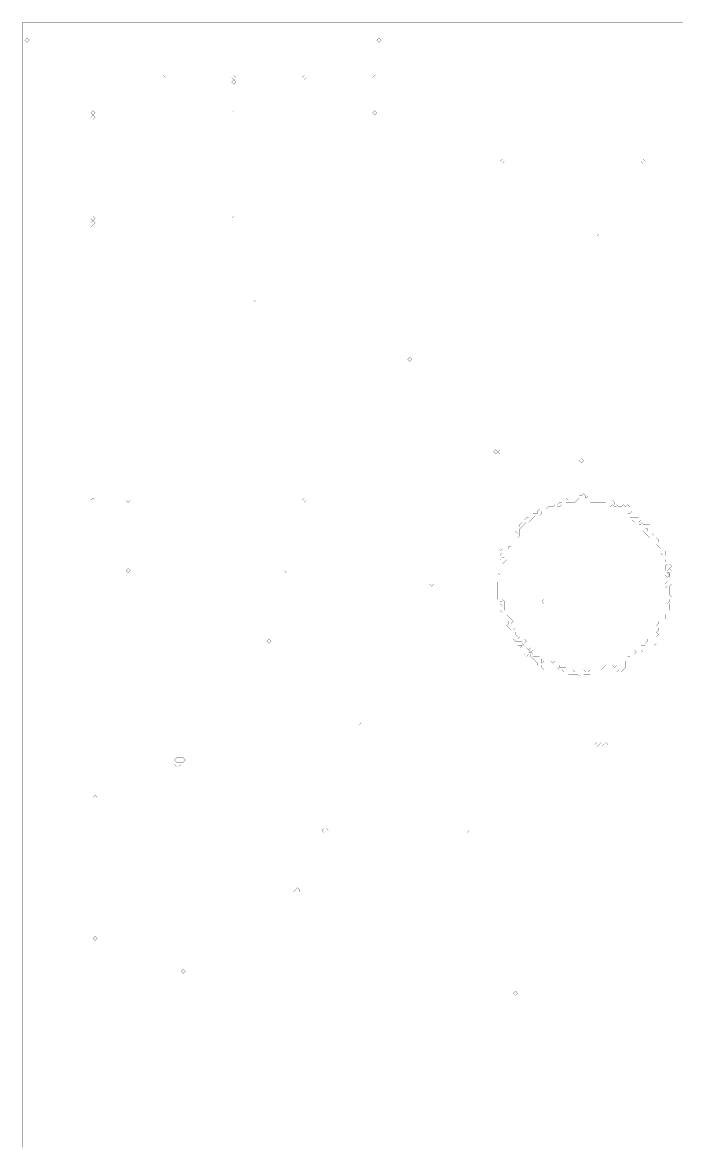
# Model space of a CAD drawing. Header units: metres. Extents: x 0 to 4947, y -4947 to 0.
# Drawn here: x 0 to 2894, y -4947 to 0 of the extents above; entities that cross this region are included whole.
import ezdxf

# ---------------------------------------------------------------- set-up
doc = ezdxf.new("R2010")
doc.units = ezdxf.units.M
doc.layers.add('conductor', color=1, linetype='Continuous')
doc.layers.add('substrate', color=5, linetype='Continuous')

msp = doc.modelspace()

# ---------------------------------------------------------------- linework, layer by layer
at = {"layer": 'conductor', "const_width": 0.5}
for points in [[(2526.4, -929.2)], [(2449, -2090.8), (2439.3, -2100.5), (2429.6, -2110.2), (2419.9, -2110.2), (2410.2, -2110.2), (2400.6, -2110.2), (2390.9, -2110.2), (2381.2, -2119.9), (2371.5, -2119.9), (2361.8, -2129.5), (2352.2, -2129.5), (2342.5, -2139.2), (2332.8, -2139.2), (2323.1, -2139.2), (2313.4, -2139.2), (2303.8, -2148.9), (2294.1, -2148.9), (2284.4, -2148.9), (2284.4, -2158.6), (2274.7, -2168.2), (2265, -2168.2), (2255.4, -2168.2), (2245.7, -2177.9), (2236, -2187.6), (2226.3, -2197.3), (2216.6, -2197.3), (2207, -2207), (2197.3, -2216.6), (2187.6, -2226.3), (2187.6, -2236), (2187.6, -2245.7), (2187.6, -2255.4), (2177.9, -2265), (2177.9, -2274.7), (2168.2, -2284.4), (2158.6, -2294.1), (2148.9, -2303.8), (2139.2, -2303.8), (2139.2, -2313.4), (2129.5, -2323.1), (2129.5, -2332.8), (2129.5, -2342.5), (2129.5, -2352.2), (2129.5, -2361.8), (2119.9, -2371.5), (2110.2, -2381.2), (2119.9, -2390.9), (2110.2, -2400.6), (2110.2, -2410.2), (2110.2, -2419.9), (2110.2, -2429.6), (2110.2, -2439.3), (2110.2, -2449), (2100.5, -2458.6), (2100.5, -2468.3), (2100.5, -2478), (2100.5, -2487.7), (2100.5, -2497.4), (2100.5, -2507), (2100.5, -2516.7), (2110.2, -2526.4), (2110.2, -2536.1), (2119.9, -2545.8), (2119.9, -2555.4), (2119.9, -2565.1), (2119.9, -2574.8), (2119.9, -2584.5), (2129.5, -2594.2), (2129.5, -2603.8), (2139.2, -2613.5), (2148.9, -2623.2), (2158.6, -2632.9), (2148.9, -2642.6), (2148.9, -2652.2), (2158.6, -2652.2), (2168.2, -2661.9), (2158.6, -2671.6), (2168.2, -2681.3), (2168.2, -2691), (2177.9, -2700.6), (2177.9, -2710.3), (2187.6, -2700.6), (2197.3, -2710.3), (2207, -2710.3), (2216.6, -2720), (2207, -2729.7), (2197.3, -2729.7), (2207, -2739.4), (2207, -2749), (2216.6, -2749), (2226.3, -2758.7), (2226.3, -2768.4), (2236, -2768.4), (2245.7, -2778.1), (2245.7, -2787.8), (2255.4, -2787.8), (2265, -2787.8), (2274.7, -2787.8), (2284.4, -2797.4), (2284.4, -2807.1), (2284.4, -2816.8), (2294.1, -2807.1), (2303.8, -2807.1), (2313.4, -2807.1), (2323.1, -2807.1), (2332.8, -2816.8), (2342.5, -2807.1), (2352.2, -2816.8), (2361.8, -2826.5), (2361.8, -2836.1), (2371.5, -2836.1), (2381.2, -2836.1), (2390.9, -2836.1), (2400.6, -2845.8), (2410.2, -2845.8), (2419.9, -2845.8), (2429.6, -2855.5), (2439.3, -2855.5), (2449, -2855.5), (2458.6, -2855.5), (2468.3, -2845.8), (2478, -2855.5), (2487.7, -2855.5), (2497.4, -2845.8), (2507, -2845.8), (2516.7, -2845.8), (2526.4, -2845.8), (2536.1, -2845.8), (2545.8, -2845.8), (2555.4, -2836.1), (2565.1, -2826.5), (2574.8, -2826.5), (2584.5, -2826.5), (2594.2, -2826.5), (2603.8, -2836.1), (2613.5, -2826.5), (2623.2, -2826.5), (2632.9, -2826.5), (2632.9, -2816.8), (2642.6, -2807.1), (2652.2, -2797.4), (2661.9, -2787.8), (2671.6, -2787.8), (2681.3, -2778.1), (2691, -2778.1), (2700.6, -2768.4), (2691, -2758.7), (2700.6, -2749), (2710.3, -2749), (2720, -2739.4), (2729.7, -2739.4), (2739.4, -2739.4), (2739.4, -2729.7), (2749, -2720), (2749, -2710.3), (2758.7, -2700.6), (2768.4, -2700.6), (2778.1, -2700.6), (2778.1, -2691), (2778.1, -2681.3), (2787.8, -2671.6), (2787.8, -2661.9), (2787.8, -2652.2), (2797.4, -2642.6), (2797.4, -2632.9), (2807.1, -2623.2), (2816.8, -2613.5), (2816.8, -2603.8), (2816.8, -2594.2), (2816.8, -2584.5), (2826.5, -2574.8), (2836.1, -2565.1), (2836.1, -2555.4), (2845.8, -2545.8), (2845.8, -2536.1), (2836.1, -2526.4), (2836.1, -2516.7), (2836.1, -2507), (2836.1, -2497.4), (2826.5, -2487.7), (2836.1, -2478), (2826.5, -2468.3), (2836.1, -2458.6), (2836.1, -2449), (2845.8, -2439.3), (2845.8, -2429.6), (2845.8, -2419.9), (2836.1, -2419.9), (2826.5, -2410.2), (2826.5, -2400.6), (2826.5, -2390.9), (2836.1, -2381.2), (2826.5, -2371.5), (2826.5, -2361.8), (2816.8, -2352.2), (2816.8, -2342.5), (2807.1, -2332.8), (2807.1, -2323.1), (2807.1, -2313.4), (2797.4, -2303.8), (2787.8, -2294.1), (2787.8, -2284.4), (2778.1, -2274.7), (2768.4, -2265), (2758.7, -2265), (2749, -2255.4), (2739.4, -2245.7), (2749, -2236), (2749, -2226.3), (2739.4, -2226.3), (2729.7, -2216.6), (2720, -2207), (2710.3, -2207), (2700.6, -2197.3), (2691, -2197.3), (2681.3, -2187.6), (2671.6, -2187.6), (2661.9, -2177.9), (2671.6, -2168.2), (2661.9, -2168.2), (2652.2, -2168.2), (2642.6, -2158.6), (2642.6, -2148.9), (2642.6, -2139.2), (2642.6, -2129.5), (2632.9, -2139.2), (2623.2, -2139.2), (2613.5, -2129.5), (2603.8, -2129.5), (2594.2, -2119.9), (2594.2, -2110.2), (2594.2, -2119.9), (2584.5, -2129.5), (2574.8, -2119.9), (2565.1, -2110.2), (2555.4, -2110.2), (2545.8, -2110.2), (2536.1, -2110.2), (2526.4, -2110.2), (2516.7, -2110.2), (2507, -2110.2), (2497.4, -2110.2), (2487.7, -2100.5), (2478, -2100.5), (2468.3, -2100.5), (2458.6, -2090.8)], [(2661.9, -2129.5)], [(2661.9, -2148.9), (2671.6, -2148.9)], [(2729.7, -2236), (2739.4, -2226.3), (2749, -2236), (2739.4, -2245.7)], [(2826.5, -2429.6), (2836.1, -2419.9), (2845.8, -2429.6), (2836.1, -2439.3)], [(2284.4, -2545.8), (2294.1, -2536.1), (2303.8, -2545.8), (2294.1, -2555.4)], [(2177.9, -2729.7)], [(2226.3, -2758.7), (2236, -2749), (2245.7, -2758.7), (2236, -2768.4)], [(687.3, -3262.1)]]:
    msp.add_lwpolyline(points, close=True, dxfattribs=at)
at = {"layer": 'substrate', "const_width": 0.5}
msp.add_lwpolyline([(2903.9, 0), (2894.2, 0), (2884.5, 0), (2874.9, 0), (2865.2, 0), (2855.5, 0), (2845.8, 0), (2836.1, 0), (2826.5, 0), (2816.8, 0), (2807.1, 0), (2797.4, 0), (2787.8, 0), (2778.1, 0), (2768.4, 0), (2758.7, 0), (2749, 0), (2739.4, 0), (2729.7, 0), (2720, 0), (2710.3, 0), (2700.6, 0), (2691, 0), (2681.3, 0), (2671.6, 0), (2661.9, 0), (2652.2, 0), (2642.6, 0), (2632.9, 0), (2623.2, 0), (2613.5, 0), (2603.8, 0), (2594.2, 0), (2584.5, 0), (2574.8, 0), (2565.1, 0), (2555.4, 0), (2545.8, 0), (2536.1, 0), (2526.4, 0), (2516.7, 0), (2507, 0), (2497.4, 0), (2487.7, 0), (2478, 0), (2468.3, 0), (2458.6, 0), (2449, 0), (2439.3, 0), (2429.6, 0), (2419.9, 0), (2410.2, 0), (2400.6, 0), (2390.9, 0), (2381.2, 0), (2371.5, 0), (2361.8, 0), (2352.2, 0), (2342.5, 0), (2332.8, 0), (2323.1, 0), (2313.4, 0), (2303.8, 0), (2294.1, 0), (2284.4, 0), (2274.7, 0), (2265, 0), (2255.4, 0), (2245.7, 0), (2236, 0), (2226.3, 0), (2216.6, 0), (2207, 0), (2197.3, 0), (2187.6, 0), (2177.9, 0), (2168.2, 0), (2158.6, 0), (2148.9, 0), (2139.2, 0), (2129.5, 0), (2119.9, 0), (2110.2, 0), (2100.5, 0), (2090.8, 0), (2081.1, 0), (2071.5, 0), (2061.8, 0), (2052.1, 0), (2042.4, 0), (2032.7, 0), (2023.1, 0), (2013.4, 0), (2003.7, 0), (1994, 0), (1984.3, 0), (1974.7, 0), (1965, 0), (1955.3, 0), (1945.6, 0), (1935.9, 0), (1926.3, 0), (1916.6, 0), (1906.9, 0), (1897.2, 0), (1887.5, 0), (1877.9, 0), (1868.2, 0), (1858.5, 0), (1848.8, 0), (1839.1, 0), (1829.5, 0), (1819.8, 0), (1810.1, 0), (1800.4, 0), (1790.7, 0), (1781.1, 0), (1771.4, 0), (1761.7, 0), (1752, 0), (1742.3, 0), (1732.7, 0), (1723, 0), (1713.3, 0), (1703.6, 0), (1693.9, 0), (1684.3, 0), (1674.6, 0), (1664.9, 0), (1655.2, 0), (1645.5, 0), (1635.9, 0), (1626.2, 0), (1616.5, 0), (1606.8, 0), (1597.1, 0), (1587.5, 0), (1577.8, 0), (1568.1, 0), (1558.4, 0), (1548.8, 0), (1539.1, 0), (1529.4, 0), (1519.7, 0), (1510, 0), (1500.4, 0), (1490.7, 0), (1481, 0), (1471.3, 0), (1461.6, 0), (1452, 0), (1442.3, 0), (1432.6, 0), (1422.9, 0), (1413.2, 0), (1403.6, 0), (1393.9, 0), (1384.2, 0), (1374.5, 0), (1364.8, 0), (1355.2, 0), (1345.5, 0), (1335.8, 0), (1326.1, 0), (1316.4, 0), (1306.8, 0), (1297.1, 0), (1287.4, 0), (1277.7, 0), (1268, 0), (1258.4, 0), (1248.7, 0), (1239, 0), (1229.3, 0), (1219.6, 0), (1210, 0), (1200.3, 0), (1190.6, 0), (1180.9, 0), (1171.2, 0), (1161.6, 0), (1151.9, 0), (1142.2, 0), (1132.5, 0), (1122.8, 0), (1113.2, 0), (1103.5, 0), (1093.8, 0), (1084.1, 0), (1074.4, 0), (1064.8, 0), (1055.1, 0), (1045.4, 0), (1035.7, 0), (1026, 0), (1016.4, 0), (1006.7, 0), (997, 0), (987.3, 0), (977.6, 0), (968, 0), (958.3, 0), (948.6, 0), (938.9, 0), (929.2, 0), (919.6, 0), (909.9, 0), (900.2, 0), (890.5, 0), (880.9, 0), (871.2, 0), (861.5, 0), (851.8, 0), (842.1, 0), (832.5, 0), (822.8, 0), (813.1, 0), (803.4, 0), (793.7, 0), (784.1, 0), (774.4, 0), (764.7, 0), (755, 0), (745.3, 0), (735.7, 0), (726, 0), (716.3, 0), (706.6, 0), (696.9, 0), (687.3, 0), (677.6, 0), (667.9, 0), (658.2, 0), (648.5, 0), (638.9, 0), (629.2, 0), (619.5, 0), (609.8, 0), (600.1, 0), (590.5, 0), (580.8, 0), (571.1, 0), (561.4, 0), (551.7, 0), (542.1, 0), (532.4, 0), (522.7, 0), (513, 0), (503.3, 0), (493.7, 0), (484, 0), (474.3, 0), (464.6, 0), (454.9, 0), (445.3, 0), (435.6, 0), (425.9, 0), (416.2, 0), (406.5, 0), (396.9, 0), (387.2, 0), (377.5, 0), (367.8, 0), (358.1, 0), (348.5, 0), (338.8, 0), (329.1, 0), (319.4, 0), (309.8, 0), (300.1, 0), (290.4, 0), (280.7, 0), (271, 0), (261.4, 0), (251.7, 0), (242, 0), (232.3, 0), (222.6, 0), (213, 0), (203.3, 0), (193.6, 0), (183.9, 0), (174.2, 0), (164.6, 0), (154.9, 0), (145.2, 0), (135.5, 0), (125.8, 0), (116.2, 0), (106.5, 0), (96.8, 0), (87.1, 0), (77.4, 0), (67.8, 0), (58.1, 0), (48.4, 0), (38.7, 0), (29, 0), (19.4, 0), (9.7, 0), (0, 0), (0, -9.7), (0, -19.4), (0, -29), (0, -38.7), (0, -48.4), (0, -58.1), (0, -67.8), (0, -77.4), (0, -87.1), (0, -96.8), (0, -106.5), (0, -116.2), (0, -125.8), (0, -135.5), (0, -145.2), (0, -154.9), (0, -164.6), (0, -174.2), (0, -183.9), (0, -193.6), (0, -203.3), (0, -213), (0, -222.6), (0, -232.3), (0, -242), (0, -251.7), (0, -261.4), (0, -271), (0, -280.7), (0, -290.4), (0, -300.1), (0, -309.8), (0, -319.4), (0, -329.1), (0, -338.8), (0, -348.5), (0, -358.1), (0, -367.8), (0, -377.5), (0, -387.2), (0, -396.9), (0, -406.5), (0, -416.2), (0, -425.9), (0, -435.6), (0, -445.3), (0, -454.9), (0, -464.6), (0, -474.3), (0, -484), (0, -493.7), (0, -503.3), (0, -513), (0, -522.7), (0, -532.4), (0, -542.1), (0, -551.7), (0, -561.4), (0, -571.1), (0, -580.8), (0, -590.5), (0, -600.1), (0, -609.8), (0, -619.5), (0, -629.2), (0, -638.9), (0, -648.5), (0, -658.2), (0, -667.9), (0, -677.6), (0, -687.3), (0, -696.9), (0, -706.6), (0, -716.3), (0, -726), (0, -735.7), (0, -745.3), (0, -755), (0, -764.7), (0, -774.4), (0, -784.1), (0, -793.7), (0, -803.4), (0, -813.1), (0, -822.8), (0, -832.5), (0, -842.1), (0, -851.8), (0, -861.5), (0, -871.2), (0, -880.9), (0, -890.5), (0, -900.2), (0, -909.9), (0, -919.6), (0, -929.2), (0, -938.9), (0, -948.6), (0, -958.3), (0, -968), (0, -977.6), (0, -987.3), (0, -997), (0, -1006.7), (0, -1016.4), (0, -1026), (0, -1035.7), (0, -1045.4), (0, -1055.1), (0, -1064.8), (0, -1074.4), (0, -1084.1), (0, -1093.8), (0, -1103.5), (0, -1113.2), (0, -1122.8), (0, -1132.5), (0, -1142.2), (0, -1151.9), (0, -1161.6), (0, -1171.2), (0, -1180.9), (0, -1190.6), (0, -1200.3), (0, -1210), (0, -1219.6), (0, -1229.3), (0, -1239), (0, -1248.7), (0, -1258.4), (0, -1268), (0, -1277.7), (0, -1287.4), (0, -1297.1), (0, -1306.8), (0, -1316.4), (0, -1326.1), (0, -1335.8), (0, -1345.5), (0, -1355.2), (0, -1364.8), (0, -1374.5), (0, -1384.2), (0, -1393.9), (0, -1403.6), (0, -1413.2), (0, -1422.9), (0, -1432.6), (0, -1442.3), (0, -1452), (0, -1461.6), (0, -1471.3), (0, -1481), (0, -1490.7), (0, -1500.4), (0, -1510), (0, -1519.7), (0, -1529.4), (0, -1539.1), (0, -1548.8), (0, -1558.4), (0, -1568.1), (0, -1577.8), (0, -1587.5), (0, -1597.1), (0, -1606.8), (0, -1616.5), (0, -1626.2), (0, -1635.9), (0, -1645.5), (0, -1655.2), (0, -1664.9), (0, -1674.6), (0, -1684.3), (0, -1693.9), (0, -1703.6), (0, -1713.3), (0, -1723), (0, -1732.7), (0, -1742.3), (0, -1752), (0, -1761.7), (0, -1771.4), (0, -1781.1), (0, -1790.7), (0, -1800.4), (0, -1810.1), (0, -1819.8), (0, -1829.5), (0, -1839.1), (0, -1848.8), (0, -1858.5), (0, -1868.2), (0, -1877.9), (0, -1887.5), (0, -1897.2), (0, -1906.9), (0, -1916.6), (0, -1926.3), (0, -1935.9), (0, -1945.6), (0, -1955.3), (0, -1965), (0, -1974.7), (0, -1984.3), (0, -1994), (0, -2003.7), (0, -2013.4), (0, -2023.1), (0, -2032.7), (0, -2042.4), (0, -2052.1), (0, -2061.8), (0, -2071.5), (0, -2081.1), (0, -2090.8), (0, -2100.5), (0, -2110.2), (0, -2119.9), (0, -2129.5), (0, -2139.2), (0, -2148.9), (0, -2158.6), (0, -2168.2), (0, -2177.9), (0, -2187.6), (0, -2197.3), (0, -2207), (0, -2216.6), (0, -2226.3), (0, -2236), (0, -2245.7), (0, -2255.4), (0, -2265), (0, -2274.7), (0, -2284.4), (0, -2294.1), (0, -2303.8), (0, -2313.4), (0, -2323.1), (0, -2332.8), (0, -2342.5), (0, -2352.2), (0, -2361.8), (0, -2371.5), (0, -2381.2), (0, -2390.9), (0, -2400.6), (0, -2410.2), (0, -2419.9), (0, -2429.6), (0, -2439.3), (0, -2449), (0, -2458.6), (0, -2468.3), (0, -2478), (0, -2487.7), (0, -2497.4), (0, -2507), (0, -2516.7), (0, -2526.4), (0, -2536.1), (0, -2545.8), (0, -2555.4), (0, -2565.1), (0, -2574.8), (0, -2584.5), (0, -2594.2), (0, -2603.8), (0, -2613.5), (0, -2623.2), (0, -2632.9), (0, -2642.6), (0, -2652.2), (0, -2661.9), (0, -2671.6), (0, -2681.3), (0, -2691), (0, -2700.6), (0, -2710.3), (0, -2720), (0, -2729.7), (0, -2739.4), (0, -2749), (0, -2758.7), (0, -2768.4), (0, -2778.1), (0, -2787.8), (0, -2797.4), (0, -2807.1), (0, -2816.8), (0, -2826.5), (0, -2836.1), (0, -2845.8), (0, -2855.5), (0, -2865.2), (0, -2874.9), (0, -2884.5), (0, -2894.2), (0, -2903.9), (0, -2913.6), (0, -2923.3), (0, -2932.9), (0, -2942.6), (0, -2952.3), (0, -2962), (0, -2971.7), (0, -2981.3), (0, -2991), (0, -3000.7), (0, -3010.4), (0, -3020.1), (0, -3029.7), (0, -3039.4), (0, -3049.1), (0, -3058.8), (0, -3068.5), (0, -3078.1), (0, -3087.8), (0, -3097.5), (0, -3107.2), (0, -3116.9), (0, -3126.5), (0, -3136.2), (0, -3145.9), (0, -3155.6), (0, -3165.3), (0, -3174.9), (0, -3184.6), (0, -3194.3), (0, -3204), (0, -3213.7), (0, -3223.3), (0, -3233), (0, -3242.7), (0, -3252.4), (0, -3262.1), (0, -3271.7), (0, -3281.4), (0, -3291.1), (0, -3300.8), (0, -3310.5), (0, -3320.1), (0, -3329.8), (0, -3339.5), (0, -3349.2), (0, -3358.9), (0, -3368.5), (0, -3378.2), (0, -3387.9), (0, -3397.6), (0, -3407.2), (0, -3416.9), (0, -3426.6), (0, -3436.3), (0, -3446), (0, -3455.6), (0, -3465.3), (0, -3475), (0, -3484.7), (0, -3494.4), (0, -3504), (0, -3513.7), (0, -3523.4), (0, -3533.1), (0, -3542.8), (0, -3552.4), (0, -3562.1), (0, -3571.8), (0, -3581.5), (0, -3591.2), (0, -3600.8), (0, -3610.5), (0, -3620.2), (0, -3629.9), (0, -3639.6), (0, -3649.2), (0, -3658.9), (0, -3668.6), (0, -3678.3), (0, -3688), (0, -3697.6), (0, -3707.3), (0, -3717), (0, -3726.7), (0, -3736.4), (0, -3746), (0, -3755.7), (0, -3765.4), (0, -3775.1), (0, -3784.8), (0, -3794.4), (0, -3804.1), (0, -3813.8), (0, -3823.5), (0, -3833.2), (0, -3842.8), (0, -3852.5), (0, -3862.2), (0, -3871.9), (0, -3881.6), (0, -3891.2), (0, -3900.9), (0, -3910.6), (0, -3920.3), (0, -3930), (0, -3939.6), (0, -3949.3), (0, -3959), (0, -3968.7), (0, -3978.4), (0, -3988), (0, -3997.7), (0, -4007.4), (0, -4017.1), (0, -4026.8), (0, -4036.4), (0, -4046.1), (0, -4055.8), (0, -4065.5), (0, -4075.1), (0, -4084.8), (0, -4094.5), (0, -4104.2), (0, -4113.9), (0, -4123.5), (0, -4133.2), (0, -4142.9), (0, -4152.6), (0, -4162.3), (0, -4171.9), (0, -4181.6), (0, -4191.3), (0, -4201), (0, -4210.7), (0, -4220.3), (0, -4230), (0, -4239.7), (0, -4249.4), (0, -4259.1), (0, -4268.7), (0, -4278.4), (0, -4288.1), (0, -4297.8), (0, -4307.5), (0, -4317.1), (0, -4326.8), (0, -4336.5), (0, -4346.2), (0, -4355.9), (0, -4365.5), (0, -4375.2), (0, -4384.9), (0, -4394.6), (0, -4404.3), (0, -4413.9), (0, -4423.6), (0, -4433.3), (0, -4443), (0, -4452.7), (0, -4462.3), (0, -4472), (0, -4481.7), (0, -4491.4), (0, -4501.1), (0, -4510.7), (0, -4520.4), (0, -4530.1), (0, -4539.8), (0, -4549.5), (0, -4559.1), (0, -4568.8), (0, -4578.5), (0, -4588.2), (0, -4597.9), (0, -4607.5), (0, -4617.2), (0, -4626.9), (0, -4636.6), (0, -4646.2), (0, -4655.9), (0, -4665.6), (0, -4675.3), (0, -4685), (0, -4694.6), (0, -4704.3), (0, -4714), (0, -4723.7), (0, -4733.4), (0, -4743), (0, -4752.7), (0, -4762.4), (0, -4772.1), (0, -4781.8), (0, -4791.4), (0, -4801.1), (0, -4810.8), (0, -4820.5), (0, -4830.2), (0, -4839.8), (0, -4849.5), (0, -4859.2), (0, -4868.9), (0, -4878.6), (0, -4888.2), (0, -4897.9), (0, -4907.6), (0, -4917.3), (0, -4927), (0, -4936.6), (0, -4946.3), (9.7, -4946.3), (19.4, -4946.3), (29, -4946.3), (38.7, -4946.3), (48.4, -4946.3), (58.1, -4946.3), (67.8, -4946.3), (77.4, -4946.3), (87.1, -4946.3), (96.8, -4946.3), (106.5, -4946.3), (116.2, -4946.3), (125.8, -4946.3), (135.5, -4946.3), (145.2, -4946.3), (154.9, -4946.3), (164.6, -4946.3), (174.2, -4946.3), (183.9, -4946.3), (193.6, -4946.3), (203.3, -4946.3), (213, -4946.3), (222.6, -4946.3), (232.3, -4946.3), (242, -4946.3), (251.7, -4946.3), (261.4, -4946.3), (271, -4946.3), (280.7, -4946.3), (290.4, -4946.3), (300.1, -4946.3), (309.8, -4946.3), (319.4, -4946.3), (329.1, -4946.3), (338.8, -4946.3), (348.5, -4946.3), (358.1, -4946.3), (367.8, -4946.3), (377.5, -4946.3), (387.2, -4946.3), (396.9, -4946.3), (406.5, -4946.3), (416.2, -4946.3), (425.9, -4946.3), (435.6, -4946.3), (445.3, -4946.3), (454.9, -4946.3), (464.6, -4946.3), (474.3, -4946.3), (484, -4946.3), (493.7, -4946.3), (503.3, -4946.3), (513, -4946.3), (522.7, -4946.3), (532.4, -4946.3), (542.1, -4946.3), (551.7, -4946.3), (561.4, -4946.3), (571.1, -4946.3), (580.8, -4946.3), (590.5, -4946.3), (600.1, -4946.3), (609.8, -4946.3), (619.5, -4946.3), (629.2, -4946.3), (638.9, -4946.3), (648.5, -4946.3), (658.2, -4946.3), (667.9, -4946.3), (677.6, -4946.3), (687.3, -4946.3), (696.9, -4946.3), (706.6, -4946.3), (716.3, -4946.3), (726, -4946.3), (735.7, -4946.3), (745.3, -4946.3), (755, -4946.3), (764.7, -4946.3), (774.4, -4946.3), (784.1, -4946.3), (793.7, -4946.3), (803.4, -4946.3), (813.1, -4946.3), (822.8, -4946.3), (832.5, -4946.3), (842.1, -4946.3), (851.8, -4946.3), (861.5, -4946.3), (871.2, -4946.3), (880.9, -4946.3), (890.5, -4946.3), (900.2, -4946.3), (909.9, -4946.3), (919.6, -4946.3), (929.2, -4946.3), (938.9, -4946.3), (948.6, -4946.3), (958.3, -4946.3), (968, -4946.3), (977.6, -4946.3), (987.3, -4946.3), (997, -4946.3), (1006.7, -4946.3), (1016.4, -4946.3), (1026, -4946.3), (1035.7, -4946.3), (1045.4, -4946.3), (1055.1, -4946.3), (1064.8, -4946.3), (1074.4, -4946.3), (1084.1, -4946.3), (1093.8, -4946.3), (1103.5, -4946.3), (1113.2, -4946.3), (1122.8, -4946.3), (1132.5, -4946.3), (1142.2, -4946.3), (1151.9, -4946.3), (1161.6, -4946.3), (1171.2, -4946.3), (1180.9, -4946.3), (1190.6, -4946.3), (1200.3, -4946.3), (1210, -4946.3), (1219.6, -4946.3), (1229.3, -4946.3), (1239, -4946.3), (1248.7, -4946.3), (1258.4, -4946.3), (1268, -4946.3), (1277.7, -4946.3), (1287.4, -4946.3), (1297.1, -4946.3), (1306.8, -4946.3), (1316.4, -4946.3), (1326.1, -4946.3), (1335.8, -4946.3), (1345.5, -4946.3), (1355.2, -4946.3), (1364.8, -4946.3), (1374.5, -4946.3), (1384.2, -4946.3), (1393.9, -4946.3), (1403.6, -4946.3), (1413.2, -4946.3), (1422.9, -4946.3), (1432.6, -4946.3), (1442.3, -4946.3), (1452, -4946.3), (1461.6, -4946.3), (1471.3, -4946.3), (1481, -4946.3), (1490.7, -4946.3), (1500.4, -4946.3), (1510, -4946.3), (1519.7, -4946.3), (1529.4, -4946.3), (1539.1, -4946.3), (1548.8, -4946.3), (1558.4, -4946.3), (1568.1, -4946.3), (1577.8, -4946.3), (1587.5, -4946.3), (1597.1, -4946.3), (1606.8, -4946.3), (1616.5, -4946.3), (1626.2, -4946.3), (1635.9, -4946.3), (1645.5, -4946.3), (1655.2, -4946.3), (1664.9, -4946.3), (1674.6, -4946.3), (1684.3, -4946.3), (1693.9, -4946.3), (1703.6, -4946.3), (1713.3, -4946.3), (1723, -4946.3), (1732.7, -4946.3), (1742.3, -4946.3), (1752, -4946.3), (1761.7, -4946.3), (1771.4, -4946.3), (1781.1, -4946.3), (1790.7, -4946.3), (1800.4, -4946.3), (1810.1, -4946.3), (1819.8, -4946.3), (1829.5, -4946.3), (1839.1, -4946.3), (1848.8, -4946.3), (1858.5, -4946.3), (1868.2, -4946.3), (1877.9, -4946.3), (1887.5, -4946.3), (1897.2, -4946.3), (1906.9, -4946.3), (1916.6, -4946.3), (1926.3, -4946.3), (1935.9, -4946.3), (1945.6, -4946.3), (1955.3, -4946.3), (1965, -4946.3), (1974.7, -4946.3), (1984.3, -4946.3), (1994, -4946.3), (2003.7, -4946.3), (2013.4, -4946.3), (2023.1, -4946.3), (2032.7, -4946.3), (2042.4, -4946.3), (2052.1, -4946.3), (2061.8, -4946.3), (2071.5, -4946.3), (2081.1, -4946.3), (2090.8, -4946.3), (2100.5, -4946.3), (2110.2, -4946.3), (2119.9, -4946.3), (2129.5, -4946.3), (2139.2, -4946.3), (2148.9, -4946.3), (2158.6, -4946.3), (2168.2, -4946.3), (2177.9, -4946.3), (2187.6, -4946.3), (2197.3, -4946.3), (2207, -4946.3), (2216.6, -4946.3), (2226.3, -4946.3), (2236, -4946.3), (2245.7, -4946.3), (2255.4, -4946.3), (2265, -4946.3), (2274.7, -4946.3), (2284.4, -4946.3), (2294.1, -4946.3), (2303.8, -4946.3), (2313.4, -4946.3), (2323.1, -4946.3), (2332.8, -4946.3), (2342.5, -4946.3), (2352.2, -4946.3), (2361.8, -4946.3), (2371.5, -4946.3), (2381.2, -4946.3), (2390.9, -4946.3), (2400.6, -4946.3), (2410.2, -4946.3), (2419.9, -4946.3), (2429.6, -4946.3), (2439.3, -4946.3), (2449, -4946.3), (2458.6, -4946.3), (2468.3, -4946.3), (2478, -4946.3), (2487.7, -4946.3), (2497.4, -4946.3), (2507, -4946.3), (2516.7, -4946.3), (2526.4, -4946.3), (2536.1, -4946.3), (2545.8, -4946.3), (2555.4, -4946.3), (2565.1, -4946.3), (2574.8, -4946.3), (2584.5, -4946.3), (2594.2, -4946.3), (2603.8, -4946.3), (2613.5, -4946.3), (2623.2, -4946.3), (2632.9, -4946.3), (2642.6, -4946.3), (2652.2, -4946.3), (2661.9, -4946.3), (2671.6, -4946.3), (2681.3, -4946.3), (2691, -4946.3), (2700.6, -4946.3), (2710.3, -4946.3), (2720, -4946.3), (2729.7, -4946.3), (2739.4, -4946.3), (2749, -4946.3), (2758.7, -4946.3), (2768.4, -4946.3), (2778.1, -4946.3), (2787.8, -4946.3), (2797.4, -4946.3), (2807.1, -4946.3), (2816.8, -4946.3), (2826.5, -4946.3), (2836.1, -4946.3), (2845.8, -4946.3), (2855.5, -4946.3), (2865.2, -4946.3), (2874.9, -4946.3), (2884.5, -4946.3), (2894.2, -4946.3), (2903.9, -4946.3)], dxfattribs=at)
for points in [[(9.7, -77.4), (19.4, -67.8), (29, -77.4), (19.4, -87.1)], [(1558.4, -77.4), (1568.1, -67.8), (1577.8, -77.4), (1568.1, -87.1)], [(609.8, -242), (619.5, -232.3), (629.2, -242), (619.5, -251.7)], [(919.6, -242), (929.2, -232.3), (938.9, -242), (929.2, -251.7)], [(1229.3, -242), (1239, -232.3), (1248.7, -242), (1239, -251.7)], [(1539.1, -242), (1548.8, -232.3), (1558.4, -242), (1548.8, -251.7)], [(919.6, -261.4), (929.2, -251.7), (938.9, -261.4), (929.2, -271)], [(300.1, -396.9), (309.8, -387.2), (319.4, -396.9), (309.8, -406.5)], [(919.6, -396.9), (929.2, -387.2), (938.9, -396.9), (929.2, -406.5)], [(1539.1, -396.9), (1548.8, -387.2), (1558.4, -396.9), (1548.8, -406.5)], [(300.1, -416.2), (309.8, -406.5), (319.4, -416.2), (309.8, -425.9)], [(2100.5, -609.8), (2110.2, -600.1), (2119.9, -609.8), (2110.2, -619.5)], [(2720, -609.8), (2729.7, -600.1), (2739.4, -609.8), (2729.7, -619.5)], [(300.1, -861.5), (309.8, -851.8), (319.4, -861.5), (309.8, -871.2)], [(300.1, -880.9), (309.8, -871.2), (319.4, -880.9), (309.8, -890.5)], [(300.1, -900.2), (309.8, -890.5), (319.4, -900.2), (309.8, -909.9)], [(919.6, -861.5), (929.2, -851.8), (938.9, -861.5), (929.2, -871.2)], [(309.8, -929.2), (319.4, -919.6), (329.1, -929.2), (319.4, -938.9)], [(2516.7, -929.2), (2526.4, -919.6), (2536.1, -929.2), (2526.4, -938.9)], [(1016.4, -1229.3), (1026, -1219.6), (1035.7, -1229.3), (1026, -1239)], [(1693.9, -1481), (1703.6, -1471.3), (1713.3, -1481), (1703.6, -1490.7)], [(454.9, -1790.7), (464.6, -1781.1), (474.3, -1790.7), (464.6, -1800.4)], [(2071.5, -1887.5), (2081.1, -1877.9), (2090.8, -1887.5), (2081.1, -1897.2)], [(2090.8, -1887.5), (2100.5, -1877.9), (2110.2, -1887.5), (2100.5, -1897.2)], [(2449, -1926.3), (2458.6, -1916.6), (2468.3, -1926.3), (2458.6, -1935.9)], [(2458.6, -2081.1), (2468.3, -2071.5), (2478, -2081.1), (2478, -2090.8), (2487.7, -2081.1), (2497.4, -2090.8), (2507, -2090.8), (2516.7, -2100.5), (2526.4, -2100.5), (2536.1, -2100.5), (2545.8, -2100.5), (2555.4, -2100.5), (2565.1, -2100.5), (2574.8, -2100.5), (2584.5, -2100.5), (2594.2, -2100.5), (2603.8, -2110.2), (2603.8, -2119.9), (2613.5, -2119.9), (2623.2, -2129.5), (2632.9, -2129.5), (2642.6, -2119.9), (2652.2, -2129.5), (2661.9, -2119.9), (2671.6, -2129.5), (2671.6, -2139.2), (2681.3, -2148.9), (2671.6, -2158.6), (2661.9, -2158.6), (2671.6, -2158.6), (2681.3, -2168.2), (2671.6, -2177.9), (2681.3, -2177.9), (2691, -2177.9), (2700.6, -2177.9), (2710.3, -2177.9), (2720, -2187.6), (2710.3, -2197.3), (2720, -2197.3), (2729.7, -2207), (2739.4, -2207), (2749, -2207), (2758.7, -2207), (2768.4, -2216.6), (2768.4, -2226.3), (2768.4, -2236), (2768.4, -2245.7), (2778.1, -2255.4), (2778.1, -2265), (2787.8, -2265), (2797.4, -2274.7), (2797.4, -2284.4), (2807.1, -2294.1), (2807.1, -2303.8), (2816.8, -2313.4), (2826.5, -2323.1), (2826.5, -2332.8), (2826.5, -2342.5), (2836.1, -2352.2), (2836.1, -2361.8), (2845.8, -2361.8), (2855.5, -2371.5), (2845.8, -2381.2), (2855.5, -2390.9), (2845.8, -2400.6), (2836.1, -2410.2), (2845.8, -2400.6), (2855.5, -2410.2), (2855.5, -2419.9), (2855.5, -2429.6), (2855.5, -2439.3), (2855.5, -2449), (2845.8, -2458.6), (2855.5, -2468.3), (2845.8, -2478), (2845.8, -2487.7), (2845.8, -2497.4), (2845.8, -2507), (2845.8, -2516.7), (2855.5, -2526.4), (2855.5, -2536.1), (2855.5, -2545.8), (2845.8, -2555.4), (2845.8, -2565.1), (2845.8, -2574.8), (2845.8, -2584.5), (2836.1, -2594.2), (2826.5, -2603.8), (2826.5, -2613.5), (2826.5, -2623.2), (2816.8, -2632.9), (2816.8, -2642.6), (2807.1, -2652.2), (2797.4, -2661.9), (2797.4, -2671.6), (2787.8, -2681.3), (2797.4, -2691), (2787.8, -2700.6), (2787.8, -2710.3), (2787.8, -2720), (2787.8, -2729.7), (2778.1, -2739.4), (2768.4, -2729.7), (2768.4, -2739.4), (2758.7, -2749), (2749, -2749), (2739.4, -2758.7), (2729.7, -2768.4), (2720, -2758.7), (2710.3, -2768.4), (2700.6, -2778.1), (2691, -2787.8), (2681.3, -2797.4), (2671.6, -2797.4), (2671.6, -2807.1), (2661.9, -2816.8), (2652.2, -2807.1), (2652.2, -2816.8), (2652.2, -2826.5), (2652.2, -2836.1), (2642.6, -2845.8), (2632.9, -2855.5), (2623.2, -2845.8), (2613.5, -2855.5), (2603.8, -2855.5), (2594.2, -2845.8), (2584.5, -2845.8), (2574.8, -2845.8), (2565.1, -2845.8), (2555.4, -2845.8), (2545.8, -2855.5), (2536.1, -2855.5), (2526.4, -2855.5), (2516.7, -2865.2), (2507, -2855.5), (2497.4, -2865.2), (2487.7, -2865.2), (2478, -2865.2), (2468.3, -2865.2), (2458.6, -2874.9), (2449, -2874.9), (2439.3, -2865.2), (2429.6, -2865.2), (2419.9, -2865.2), (2410.2, -2865.2), (2400.6, -2865.2), (2390.9, -2855.5), (2390.9, -2845.8), (2381.2, -2855.5), (2371.5, -2845.8), (2361.8, -2845.8), (2352.2, -2836.1), (2352.2, -2826.5), (2342.5, -2826.5), (2332.8, -2826.5), (2323.1, -2816.8), (2313.4, -2826.5), (2303.8, -2816.8), (2303.8, -2826.5), (2303.8, -2836.1), (2294.1, -2845.8), (2284.4, -2836.1), (2284.4, -2826.5), (2274.7, -2836.1), (2265, -2826.5), (2265, -2816.8), (2255.4, -2807.1), (2265, -2797.4), (2255.4, -2807.1), (2245.7, -2797.4), (2236, -2787.8), (2236, -2778.1), (2226.3, -2778.1), (2216.6, -2787.8), (2207, -2778.1), (2207, -2768.4), (2207, -2758.7), (2197.3, -2758.7), (2187.6, -2749), (2197.3, -2739.4), (2187.6, -2739.4), (2177.9, -2739.4), (2168.2, -2729.7), (2177.9, -2720), (2187.6, -2720), (2197.3, -2720), (2187.6, -2720), (2177.9, -2720), (2168.2, -2720), (2158.6, -2710.3), (2168.2, -2700.6), (2158.6, -2700.6), (2148.9, -2691), (2148.9, -2681.3), (2148.9, -2671.6), (2139.2, -2661.9), (2129.5, -2652.2), (2139.2, -2642.6), (2139.2, -2632.9), (2129.5, -2623.2), (2129.5, -2613.5), (2119.9, -2613.5), (2110.2, -2603.8), (2110.2, -2594.2), (2100.5, -2584.5), (2100.5, -2574.8), (2110.2, -2565.1), (2100.5, -2555.4), (2110.2, -2545.8), (2100.5, -2545.8), (2090.8, -2536.1), (2090.8, -2526.4), (2090.8, -2516.7), (2090.8, -2507), (2090.8, -2497.4), (2090.8, -2487.7), (2090.8, -2478), (2090.8, -2468.3), (2090.8, -2458.6), (2100.5, -2449), (2090.8, -2439.3), (2100.5, -2429.6), (2090.8, -2419.9), (2100.5, -2410.2), (2100.5, -2400.6), (2100.5, -2390.9), (2100.5, -2381.2), (2100.5, -2371.5), (2100.5, -2361.8), (2110.2, -2352.2), (2119.9, -2352.2), (2110.2, -2352.2), (2100.5, -2342.5), (2110.2, -2332.8), (2119.9, -2332.8), (2110.2, -2332.8), (2100.5, -2323.1), (2110.2, -2313.4), (2119.9, -2313.4), (2129.5, -2303.8), (2139.2, -2294.1), (2148.9, -2284.4), (2158.6, -2284.4), (2158.6, -2274.7), (2168.2, -2265), (2158.6, -2255.4), (2158.6, -2245.7), (2168.2, -2236), (2177.9, -2245.7), (2177.9, -2236), (2177.9, -2226.3), (2187.6, -2216.6), (2187.6, -2207), (2197.3, -2197.3), (2207, -2197.3), (2207, -2187.6), (2216.6, -2177.9), (2226.3, -2177.9), (2236, -2168.2), (2245.7, -2158.6), (2255.4, -2158.6), (2265, -2158.6), (2265, -2148.9), (2274.7, -2139.2), (2284.4, -2139.2), (2294.1, -2139.2), (2303.8, -2139.2), (2313.4, -2129.5), (2323.1, -2129.5), (2332.8, -2129.5), (2342.5, -2119.9), (2352.2, -2119.9), (2361.8, -2110.2), (2371.5, -2110.2), (2381.2, -2100.5), (2390.9, -2090.8), (2400.6, -2100.5), (2410.2, -2090.8), (2419.9, -2090.8), (2429.6, -2090.8), (2439.3, -2090.8), (2449, -2081.1)], [(300.1, -2100.5), (309.8, -2090.8), (319.4, -2100.5), (309.8, -2110.2)], [(300.1, -2119.9), (309.8, -2110.2), (319.4, -2119.9), (309.8, -2129.5)], [(454.9, -2100.5), (464.6, -2090.8), (474.3, -2100.5), (464.6, -2110.2)], [(1229.3, -2100.5), (1239, -2090.8), (1248.7, -2100.5), (1239, -2110.2)], [(2739.4, -2236), (2749, -2245.7)], [(454.9, -2410.2), (464.6, -2400.6), (474.3, -2410.2), (464.6, -2419.9)], [(1151.9, -2410.2), (1161.6, -2400.6), (1171.2, -2410.2), (1161.6, -2419.9)], [(2332.8, -2400.6)], [(1790.7, -2468.3), (1800.4, -2458.6), (1810.1, -2468.3), (1800.4, -2478)], [(2313.4, -2555.4)], [(1074.4, -2720), (1084.1, -2710.3), (1093.8, -2720), (1084.1, -2729.7)], [(2700.6, -2778.1), (2710.3, -2768.4), (2720, -2778.1), (2710.3, -2787.8)], [(1481, -3087.8), (1490.7, -3078.1), (1500.4, -3087.8), (1490.7, -3097.5)], [(2516.7, -3174.9), (2526.4, -3165.3), (2536.1, -3174.9), (2526.4, -3184.6)], [(2536.1, -3174.9), (2545.8, -3165.3), (2555.4, -3174.9), (2545.8, -3184.6)], [(2555.4, -3174.9), (2565.1, -3165.3), (2574.8, -3174.9), (2565.1, -3184.6)], [(667.9, -3242.7), (677.6, -3233), (687.3, -3233), (696.9, -3233), (706.6, -3233), (716.3, -3242.7), (706.6, -3252.4), (696.9, -3252.4), (687.3, -3252.4), (677.6, -3252.4)], [(667.9, -3262.1), (677.6, -3252.4), (687.3, -3252.4), (696.9, -3262.1), (687.3, -3271.7), (677.6, -3271.7)], [(309.8, -3407.2), (319.4, -3397.6), (329.1, -3407.2), (319.4, -3416.9)], [(1316.4, -3552.4), (1326.1, -3542.8), (1335.8, -3542.8), (1345.5, -3552.4), (1335.8, -3562.1), (1326.1, -3562.1)], [(1935.9, -3552.4), (1945.6, -3542.8), (1955.3, -3542.8), (1965, -3552.4), (1955.3, -3562.1), (1945.6, -3562.1)], [(1200.3, -3813.8), (1210, -3804.1), (1219.6, -3813.8), (1219.6, -3823.5), (1210, -3833.2), (1200.3, -3833.2), (1190.6, -3823.5)], [(309.8, -4026.8), (319.4, -4017.1), (329.1, -4026.8), (319.4, -4036.4)], [(696.9, -4171.9), (706.6, -4162.3), (716.3, -4171.9), (706.6, -4181.6)], [(2158.6, -4268.7), (2168.2, -4259.1), (2177.9, -4268.7), (2168.2, -4278.4)]]:
    msp.add_lwpolyline(points, close=True, dxfattribs=at)

doc.saveas('drawing.dxf')
